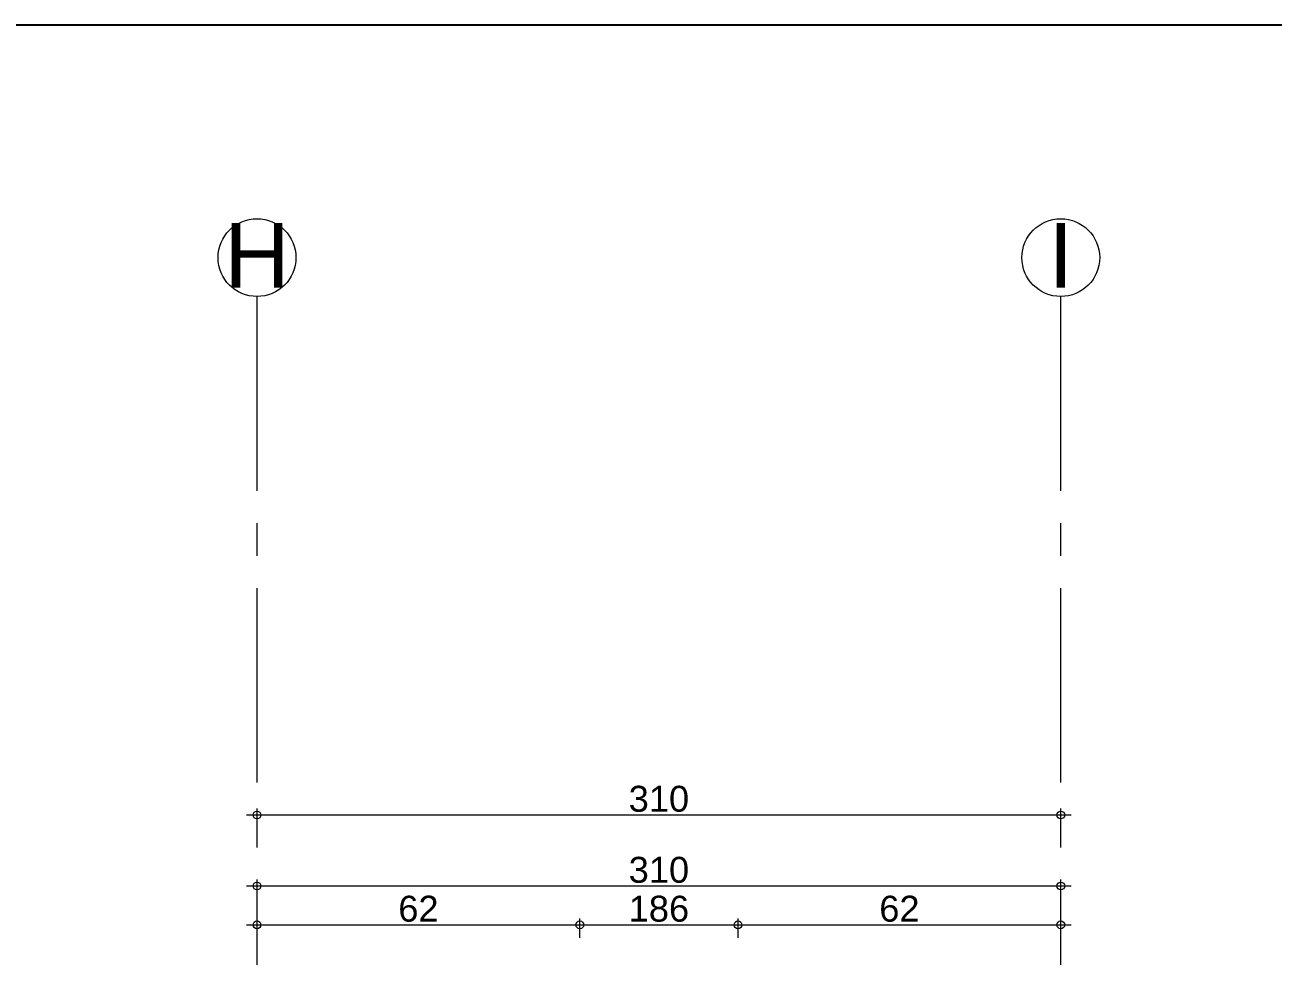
# Model space of a CAD drawing. Header units: millimetres. Extents: x 2232 to 85269, y -3593 to 5869.
# Drawn here: x 36835.6 to 37316.9, y 5509.6 to 5868.7 of the extents above; entities that cross this region are included whole.
import ezdxf

# ---------------------------------------------------------------- set-up
doc = ezdxf.new("R2010")
doc.units = ezdxf.units.MM
doc.linetypes.add('CENTER2', pattern=[112.5, 75, -12.5, 12.5, -12.5])
doc.linetypes.add('DASHDOT2', pattern=[12.7, 6.35, -3.175, 0, -3.175])
doc.layers.add('aks', color=251, linetype='DASHDOT2', lineweight=35)
doc.layers.add('Ölçülendirme', color=7, linetype='Continuous')
doc.styles.add('arial_1_18', font='arial.ttf', dxfattribs={"height": 0.2})

# ---------------------------------------------------------------- blocks, each defined once
blk = doc.blocks.new('IDE999Entity7093')
at = {"layer": 'aks', "color": 250, "linetype": 'CENTER2', "lineweight": 5}
blk.add_lwpolyline([(29778.78, 2530), (29778.78, 2830)], dxfattribs=at)
at = {"layer": 'aks', "color": 30, "linetype": 'Continuous', "lineweight": 5}
blk.add_circle((29778.78, 2845), 15, dxfattribs=at)
at = {"layer": 'aks', "color": 1, "linetype": 'Continuous', "lineweight": 5, "style": 'arial_1_18'}
blk.add_text('H', height=25, dxfattribs=at).set_placement((29766.19, 2833.37))
blk = doc.blocks.new('IDE999Entity7094')
at = {"layer": 'aks', "color": 250, "linetype": 'CENTER2', "lineweight": 5}
blk.add_lwpolyline([(30088.78, 2530), (30088.78, 2830)], dxfattribs=at)
at = {"layer": 'aks', "color": 30, "linetype": 'Continuous', "lineweight": 5}
blk.add_circle((30088.78, 2845), 15, dxfattribs=at)
at = {"layer": 'aks', "color": 1, "linetype": 'Continuous', "lineweight": 5, "style": 'arial_1_18'}
blk.add_text('I', height=25, dxfattribs=at).set_placement((30083.93, 2833.37))
blk = doc.blocks.new('IDE999Entity7096')
at = {"layer": 'Ölçülendirme', "color": 5, "linetype": 'Continuous', "lineweight": 5}
for points in [[(29774.78, 2630), (30092.78, 2630)], [(29778.78, 2625), (29778.78, 2632.5)], [(30088.78, 2625), (30088.78, 2632.5)]]:
    blk.add_lwpolyline(points, dxfattribs=at)
for centre in [(29778.78, 2630), (30088.78, 2630)]:
    blk.add_circle(centre, 1.5, dxfattribs=at)
at = {"layer": 'Ölçülendirme', "color": 5, "linetype": 'Continuous', "lineweight": 5, "style": 'arial_1_18'}
blk.add_text('310', height=10, dxfattribs=at).set_placement((29922.13, 2631.25))

msp = doc.modelspace()

# ---------------------------------------------------------------- linework, layer by layer
msp.add_line((3332.36, 5868.75), (79990.7, 5868.75))
at = {"layer": 'Ölçülendirme', "color": 5, "linetype": 'Continuous', "lineweight": 5}
for points in [[(36921.09, 5536.6), (37239.09, 5536.6)], [(36925.09, 5531.6), (36925.09, 5539.1)], [(37235.09, 5531.6), (37235.09, 5539.1)], [(36921.09, 5521.6), (37239.09, 5521.6)], [(36925.09, 5516.6), (36925.09, 5524.1)], [(37049.59, 5516.6), (37049.59, 5524.1)], [(37110.59, 5516.6), (37110.59, 5524.1)], [(37235.09, 5516.6), (37235.09, 5524.1)]]:
    msp.add_lwpolyline(points, dxfattribs=at)
for centre in [(36925.09, 5536.6), (37235.09, 5536.6), (36925.09, 5521.6), (37049.59, 5521.6), (37110.59, 5521.6), (37235.09, 5521.6)]:
    msp.add_circle(centre, 1.5, dxfattribs=at)

# ---------------------------------------------------------------- block references
at = {"layer": 'aks'}
for name in ['IDE999Entity7093', 'IDE999Entity7094']:
    msp.add_blockref(name, (7146.3, 2934), dxfattribs=at)
at = {"layer": 'Ölçülendirme'}
msp.add_blockref('IDE999Entity7096', (7146.3, 2934), dxfattribs=at)

# ---------------------------------------------------------------- texts
at = {"layer": 'Ölçülendirme', "color": 5, "linetype": 'Continuous', "lineweight": 5, "style": 'arial_1_18'}
for s, p in [('310', (37068.43, 5537.85)), ('62', (36979.57, 5522.85)), ('186', (37068.43, 5522.85)), ('62', (37165.07, 5522.85))]:
    msp.add_text(s, height=10, dxfattribs=at).set_placement(p)

doc.saveas('drawing.dxf')
